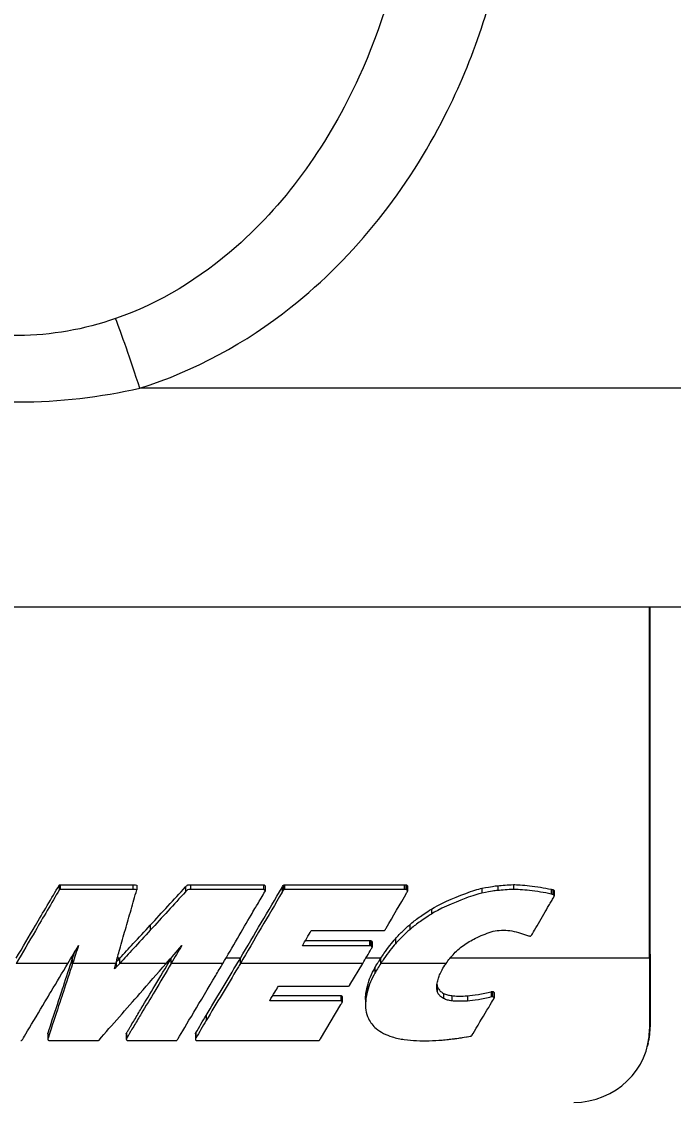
# Model space of a CAD drawing. Extents: x 0 to 216, y -4 to 280.
# Drawn here: x 67.487 to 69.636, y 140.784 to 144.346 of the extents above; entities that cross this region are included whole.
import ezdxf
from ezdxf import colors
from ezdxf.entities.mleader import LeaderData, LeaderLine
from ezdxf.math import Vec2, Vec3

# ---------------------------------------------------------------- set-up
doc = ezdxf.new("R2010")
doc.units = 0
doc.header["$LTSCALE"] = 10
doc.header["$MEASUREMENT"] = 0
doc.layers.add('CADdetails-1-ANNO', color=41, linetype='CONTINUOUS', lineweight=5)
doc.layers.add('CADdetails-3-FINE', color=11, linetype='CONTINUOUS', lineweight=5)
doc.styles.add('CADdetails-DIMENSIONS', font='ARIALN.TTF', dxfattribs={"height": 2.38})

msp = doc.modelspace()

# ---------------------------------------------------------------- linework, layer by layer
at = {"layer": 'CADdetails-3-FINE'}
for p, q in [((72.8928, 143.1379), (67.8767, 143.1379)), ((62.0595, 142.4175), (72.8928, 142.4175)), ((69.5569, 141.2589), (69.5569, 142.4175)), ((69.5595, 141.2718), (69.5595, 142.4175)), ((67.6105, 141.499), (67.6105, 141.4832)), ((67.6146, 141.5012), (67.6146, 141.4854)), ((67.8541, 141.5011), (67.8541, 141.4853)), ((67.8665, 141.4999), (67.8665, 141.4841)), ((68.0277, 141.494), (68.0277, 141.4781)), ((68.0438, 141.501), (68.0438, 141.4852)), ((68.2844, 141.5009), (68.2844, 141.4851)), ((68.2897, 141.496), (68.2897, 141.4802)), ((68.3455, 141.492), (68.3455, 141.4762)), ((68.3493, 141.4986), (68.3493, 141.4828)), ((68.3539, 141.5009), (68.7478, 141.5007)), ((68.3539, 141.5009), (68.3539, 141.4851)), ((68.7478, 141.5007), (68.7478, 141.4849)), ((68.7539, 141.5007), (68.7539, 141.4849)), ((68.7583, 141.4987), (68.7583, 141.4828)), ((68.7592, 141.4958), (68.7592, 141.48)), ((69.057, 141.498), (69.057, 141.4821)), ((69.1081, 141.5013), (69.1081, 141.4855)), ((68.7478, 141.4849), (68.3539, 141.4851)), ((69.0047, 141.4893), (69.0047, 141.4734)), ((69.2328, 141.4862), (69.2328, 141.4703)), ((69.2381, 141.4849), (69.2381, 141.469)), ((69.2425, 141.4816), (69.2425, 141.4657)), ((69.2428, 141.48), (69.2428, 141.464)), ((68.8379, 141.4206), (68.8379, 141.4043)), ((67.9113, 141.3676), (67.9113, 141.351)), ((68.4421, 141.3503), (68.6814, 141.3502)), ((68.7664, 141.3693), (68.7664, 141.3527)), ((68.4226, 141.3168), (68.6341, 141.3168)), ((68.6341, 141.3168), (68.6341, 141.2999)), ((68.6373, 141.3168), (68.6373, 141.2999)), ((68.6414, 141.3146), (68.6414, 141.2977)), ((68.7191, 141.3228), (68.7191, 141.306)), ((68.6341, 141.2999), (68.4127, 141.2999)), ((68.6423, 141.312), (68.6423, 141.295)), ((67.6553, 141.2589), (67.6498, 141.2589)), ((67.6553, 141.2416), (67.6553, 141.2589)), ((67.7992, 141.2462), (67.7992, 141.2293)), ((67.8108, 141.2589), (67.8025, 141.2589)), ((67.8108, 141.2416), (67.8108, 141.2589)), ((67.9805, 141.2589), (67.9791, 141.2589)), ((67.9805, 141.2416), (67.9805, 141.2589)), ((68.2083, 141.2589), (68.1607, 141.2589)), ((68.2083, 141.2416), (68.2083, 141.2589)), ((68.6713, 141.2589), (68.6218, 141.2589)), ((68.6713, 141.2416), (68.6713, 141.2589)), ((69.5569, 141.2589), (68.8996, 141.2589)), ((69.5595, 141.2718), (69.5569, 141.2589)), ((69.5569, 141.2589), (69.5569, 141.0248)), ((69.5595, 141.2718), (69.5595, 141.0353)), ((67.6397, 141.2416), (67.4693, 141.2416)), ((67.798, 141.2416), (67.6553, 141.2416)), ((67.9641, 141.2416), (67.8108, 141.2416)), ((68.1506, 141.2416), (67.9805, 141.2416)), ((68.6117, 141.2416), (68.2083, 141.2416)), ((68.5696, 141.1713), (68.6117, 141.2416)), ((68.6516, 141.2272), (68.6516, 141.21)), ((68.8864, 141.2416), (68.6713, 141.2416)), ((68.3153, 141.136), (68.5389, 141.1359)), ((68.334, 141.1672), (68.5645, 141.1671)), ((68.5389, 141.1359), (68.5389, 141.1187)), ((68.6269, 141.1672), (68.6269, 141.15)), ((68.8573, 141.1672), (68.8573, 141.1499)), ((68.8782, 141.1431), (68.8782, 141.1258)), ((68.9049, 141.1356), (68.9049, 141.1183)), ((69.0349, 141.1485), (69.0349, 141.1312)), ((69.0389, 141.1495), (69.0389, 141.1323)), ((69.0445, 141.1448), (69.0445, 141.1275)), ((68.5389, 141.1187), (68.305, 141.1188)), ((68.472, 140.9929), (68.5396, 141.1059)), ((68.5429, 141.1337), (68.5429, 141.1164)), ((68.5436, 141.1312), (68.5436, 141.1139)), ((68.6207, 141.1226), (68.6207, 141.1053)), ((68.957, 141.1349), (68.957, 141.1176)), ((68.0956, 141.0705), (68.0956, 141.0533)), ((69.5595, 141.0353), (69.5569, 141.0248)), ((67.5734, 141.0094), (67.5734, 140.9922)), ((67.5736, 141.0109), (67.5736, 140.9936)), ((67.8321, 141.0096), (67.8321, 140.9924)), ((67.8326, 141.0114), (67.8326, 140.9942)), ((68.06, 141.0094), (68.06, 140.9922)), ((68.0605, 141.0117), (68.0605, 140.9945)), ((68.0612, 141.0128), (68.0612, 140.9955)), ((67.8368, 140.9874), (67.9959, 140.9873)), ((68.065, 140.9873), (68.4657, 140.9872)), ((69.5524, 140.9782), (69.5498, 140.9678))]:
    msp.add_line(p, q, dxfattribs=at)
for centre, major_axis, ratio, start_param, end_param in [((67.8767, 143.0928), (0.1012, -0.3176), 0.041454, 1.700219, 2.599668), ((69.3092, 141.0359), (0.2502, -0.0099), 0.965821, 6.082891, 6.321254), ((69.3065, 141.0255), (-0.2502, 0.0099), 0.965821, 1.611604, 3.179661), ((67.9896, 141.0003), (0.0097, -0.0119), 0.539404, 5.870499, 6.481106)]:
    msp.add_ellipse(centre, major_axis=major_axis, ratio=ratio, start_param=start_param, end_param=end_param, dxfattribs=at)
for points, knots in [([(68.7765, 145.0181), (68.7787, 144.9054), (68.7709, 144.7921), (68.7258, 144.5016), (68.6737, 144.3264), (68.5019, 143.9498), (68.366, 143.7553), (68.077, 143.5001), (67.942, 143.4171), (67.7968, 143.367)], [0, 0, 0, 0, 0.305335, 0.305335, 0.793871, 0.793871, 1.428968, 1.428968, 1.865442, 1.865442, 1.865442, 1.865442]), ([(67.8767, 143.1379), (68.0581, 143.1941), (68.227, 143.2872), (68.5892, 143.5745), (68.76, 143.7942), (68.9771, 144.2219), (69.0433, 144.4215), (69.1014, 144.7541), (69.1119, 144.884), (69.1097, 145.0137)], [-1.865442, -1.865442, -1.865442, -1.865442, -1.428968, -1.428968, -0.793871, -0.793871, -0.305335, -0.305335, 0, 0, 0, 0]), ([(67.7968, 143.367), (67.6933, 143.3314), (67.5849, 143.3114), (67.3674, 143.3114), (67.259, 143.3314), (67.1556, 143.367)], [0, 0, 0, 0, 0.3104132, 0.3104132, 0.6208263, 0.6208263, 0.6208263, 0.6208263]), ([(67.0757, 143.1379), (67.205, 143.1085), (67.3404, 143.0922), (67.612, 143.0922), (67.7474, 143.1085), (67.8767, 143.1379)], [-0.6208263, -0.6208263, -0.6208263, -0.6208263, -0.3104132, -0.3104132, 0, 0, 0, 0]), ([(67.4693, 141.2589), (67.4903, 141.2945), (67.5119, 141.3312), (67.5325, 141.3662), (67.5563, 141.4066), (67.587, 141.4589), (67.6105, 141.499)], [-0.4786955, -0.4786955, -0.4786955, -0.4786955, -0.2564992, -0.2564992, -0.2564992, 0, 0, 0, 0]), ([(67.6105, 141.499), (67.6108, 141.4994), (67.6114, 141.5), (67.612, 141.5004), (67.6128, 141.5008), (67.6137, 141.5012), (67.6146, 141.5012)], [-0.009002695, -0.009002695, -0.009002695, -0.009002695, -0.004994595, -0.004994595, -0.004994595, 0, 0, 0, 0]), ([(67.6146, 141.5012), (67.6541, 141.5012), (67.6948, 141.5012), (67.7344, 141.5011), (67.7976, 141.5011), (67.8414, 141.5011), (67.8541, 141.5011)], [-0.1127881, -0.1127881, -0.1127881, -0.1127881, -0.0693734, -0.0693734, -0.0693734, 0, 0, 0, 0]), ([(67.8541, 141.5011), (67.856, 141.5011), (67.8578, 141.5012), (67.8598, 141.5011), (67.8619, 141.501), (67.864, 141.5007), (67.8665, 141.4999)], [-0.02855462, -0.02855462, -0.02855462, -0.02855462, -0.01427915, -0.01427915, -0.01427915, 0, 0, 0, 0]), ([(67.9113, 141.3676), (67.9306, 141.3886), (67.9501, 141.4097), (67.9695, 141.4308), (67.9889, 141.4518), (68.0083, 141.4729), (68.0277, 141.494)], [-0.3154564, -0.3154564, -0.3154564, -0.3154564, -0.1577174, -0.1577174, -0.1577174, 0, 0, 0, 0]), ([(68.0277, 141.494), (68.03, 141.4965), (68.0314, 141.4981), (68.0325, 141.4991), (68.0332, 141.4997), (68.0338, 141.5001), (68.0344, 141.5004), (68.0362, 141.5011), (68.0386, 141.501), (68.0438, 141.501)], [-0.06063526, -0.06063526, -0.06063526, -0.06063526, -0.03958857, -0.03958857, -0.03958857, -0.02851799, -0.02851799, -0.02851799, 0, 0, 0, 0]), ([(68.0438, 141.501), (68.0862, 141.501), (68.185, 141.5009), (68.2248, 141.5009), (68.2503, 141.5009), (68.2706, 141.5009), (68.2795, 141.5009), (68.2827, 141.5009), (68.2841, 141.5009), (68.2844, 141.5009)], [-0.01199138, -0.01199138, -0.01199138, -0.01199138, -0.00558732, -0.00558732, -0.00558732, -0.00148097, -0.00148097, -0.00148097, 0, 0, 0, 0]), ([(68.2844, 141.5009), (68.2849, 141.5009), (68.2854, 141.5008), (68.286, 141.5007), (68.2865, 141.5006), (68.2869, 141.5003), (68.2874, 141.5001), (68.2879, 141.4997), (68.2884, 141.4993), (68.2888, 141.4987), (68.2892, 141.4982), (68.2894, 141.4977), (68.2896, 141.4971), (68.2897, 141.4968), (68.2897, 141.4964), (68.2897, 141.496)], [-0.01907927, -0.01907927, -0.01907927, -0.01907927, -0.01620561, -0.01620561, -0.01620561, -0.01332801, -0.01332801, -0.01332801, -0.00970198, -0.00970198, -0.00970198, -0.00640676, -0.00640676, -0.00640676, -0.00432159, -0.00432159, -0.00432159, -0.00432159]), ([(68.3493, 141.4986), (68.3496, 141.499), (68.3499, 141.4994), (68.3503, 141.4997), (68.3507, 141.5), (68.3512, 141.5003), (68.3517, 141.5005), (68.3524, 141.5007), (68.3531, 141.5009), (68.3539, 141.5009)], [0, 0, 0, 0, 0.002719583, 0.002719583, 0.002719583, 0.005548236, 0.005548236, 0.005548236, 0.009671553, 0.009671553, 0.009671553, 0.009671553]), ([(68.7478, 141.5007), (68.749, 141.5007), (68.7505, 141.5007), (68.7517, 141.5007), (68.7523, 141.5007), (68.7533, 141.5007), (68.7539, 141.5007)], [0, 0, 0, 0, 0.00699104, 0.00699104, 0.00699104, 0.01041108, 0.01041108, 0.01041108, 0.01041108]), ([(68.7539, 141.5007), (68.7545, 141.5007), (68.755, 141.5007), (68.7555, 141.5005), (68.7567, 141.5002), (68.7577, 141.4995), (68.7583, 141.4987)], [0, 0, 0, 0, 0.002646569, 0.002646569, 0.002646569, 0.008482575, 0.008482575, 0.008482575, 0.008482575]), ([(68.7583, 141.4987), (68.7587, 141.4982), (68.7589, 141.4977), (68.7591, 141.4972), (68.7592, 141.4968), (68.7592, 141.4963), (68.7592, 141.4958)], [0, 0, 0, 0, 0.003640637, 0.003640637, 0.003640637, 0.006398829, 0.006398829, 0.006398829, 0.006398829]), ([(69.0047, 141.4893), (69.0225, 141.4926), (69.0322, 141.4945), (69.0389, 141.4957), (69.0463, 141.4969), (69.05, 141.4974), (69.057, 141.498)], [-0.07323062, -0.07323062, -0.07323062, -0.07323062, -0.03813371, -0.03813371, -0.03813371, 0, 0, 0, 0]), ([(69.057, 141.498), (69.0637, 141.4985), (69.0718, 141.4993), (69.0812, 141.5), (69.0904, 141.5007), (69.099, 141.5011), (69.1081, 141.5013)], [-0.09958665, -0.09958665, -0.09958665, -0.09958665, -0.04947029, -0.04947029, -0.04947029, 0, 0, 0, 0]), ([(69.1081, 141.5013), (69.1191, 141.5016), (69.1393, 141.5002), (69.1619, 141.4977), (69.1844, 141.4952), (69.211, 141.4912), (69.2328, 141.4862)], [-0.2445429, -0.2445429, -0.2445429, -0.2445429, -0.1221751, -0.1221751, -0.1221751, 0, 0, 0, 0]), ([(67.6105, 141.4832), (67.587, 141.4428), (67.5563, 141.3903), (67.5325, 141.3496), (67.5119, 141.3143), (67.4903, 141.2775), (67.4693, 141.2416)], [0, 0, 0, 0, 0.2564992, 0.2564992, 0.2564992, 0.4786955, 0.4786955, 0.4786955, 0.4786955]), ([(67.6146, 141.4854), (67.6137, 141.4854), (67.6128, 141.485), (67.612, 141.4845), (67.6114, 141.4842), (67.6108, 141.4836), (67.6105, 141.4832)], [0, 0, 0, 0, 0.004994595, 0.004994595, 0.004994595, 0.009002695, 0.009002695, 0.009002695, 0.009002695]), ([(67.8541, 141.4853), (67.8414, 141.4853), (67.7976, 141.4853), (67.7344, 141.4853), (67.6948, 141.4853), (67.6541, 141.4854), (67.6146, 141.4854)], [0, 0, 0, 0, 0.0693734, 0.0693734, 0.0693734, 0.1127881, 0.1127881, 0.1127881, 0.1127881]), ([(67.8291, 141.3533), (67.8353, 141.375), (67.8416, 141.3967), (67.8479, 141.4186), (67.8542, 141.4405), (67.8604, 141.4621), (67.8665, 141.4841)], [0, 0, 0, 0, 0.1248825, 0.1248825, 0.1248825, 0.2501383, 0.2501383, 0.2501383, 0.2501383]), ([(67.8665, 141.4841), (67.864, 141.4849), (67.8619, 141.4852), (67.8598, 141.4853), (67.8578, 141.4854), (67.856, 141.4853), (67.8541, 141.4853)], [0, 0, 0, 0, 0.01427915, 0.01427915, 0.01427915, 0.02855462, 0.02855462, 0.02855462, 0.02855462]), ([(68.0277, 141.4781), (68.0083, 141.4569), (67.9889, 141.4357), (67.9695, 141.4145), (67.9501, 141.3933), (67.9306, 141.3721), (67.9113, 141.351)], [0, 0, 0, 0, 0.1577174, 0.1577174, 0.1577174, 0.3154564, 0.3154564, 0.3154564, 0.3154564]), ([(68.0438, 141.4852), (68.0386, 141.4852), (68.0362, 141.4853), (68.0344, 141.4845), (68.0338, 141.4843), (68.0332, 141.4839), (68.0325, 141.4833), (68.0314, 141.4823), (68.03, 141.4807), (68.0277, 141.4781)], [0, 0, 0, 0, 0.02851799, 0.02851799, 0.02851799, 0.03958857, 0.03958857, 0.03958857, 0.06063526, 0.06063526, 0.06063526, 0.06063526]), ([(68.2844, 141.4851), (68.2838, 141.4851), (68.2759, 141.4851), (68.2618, 141.4851), (68.2518, 141.4851), (68.2391, 141.4851), (68.2248, 141.4851), (68.185, 141.4851), (68.0862, 141.4852), (68.0438, 141.4852)], [0, 0, 0, 0, 0.00328002, 0.00328002, 0.00328002, 0.00558732, 0.00558732, 0.00558732, 0.01199138, 0.01199138, 0.01199138, 0.01199138]), ([(68.2439, 141.4013), (68.2506, 141.4128), (68.2632, 141.4339), (68.2645, 141.4362), (68.2728, 141.4501), (68.281, 141.464), (68.2891, 141.478)], [0, 0, 0, 0, 0.0731776, 0.0731776, 0.0731776, 0.5098448, 0.5098448, 0.5098448, 0.5098448]), ([(68.2891, 141.478), (68.2894, 141.4785), (68.2896, 141.479), (68.2897, 141.4796), (68.2898, 141.4802), (68.2897, 141.4807), (68.2896, 141.4813), (68.2894, 141.4819), (68.2892, 141.4824), (68.2888, 141.4829), (68.2884, 141.4834), (68.2879, 141.4839), (68.2874, 141.4842), (68.2869, 141.4845), (68.2865, 141.4847), (68.286, 141.4849), (68.2854, 141.485), (68.2849, 141.4851), (68.2844, 141.4851)], [0, 0, 0, 0, 0.00329178, 0.00329178, 0.00329178, 0.00640676, 0.00640676, 0.00640676, 0.00970198, 0.00970198, 0.00970198, 0.01332801, 0.01332801, 0.01332801, 0.01620561, 0.01620561, 0.01620561, 0.01907927, 0.01907927, 0.01907927, 0.01907927]), ([(68.3539, 141.4851), (68.3531, 141.4851), (68.3524, 141.4849), (68.3517, 141.4846), (68.3512, 141.4845), (68.3507, 141.4842), (68.3503, 141.4839), (68.3499, 141.4836), (68.3496, 141.4832), (68.3493, 141.4828)], [-0.009671553, -0.009671553, -0.009671553, -0.009671553, -0.005548236, -0.005548236, -0.005548236, -0.002719583, -0.002719583, -0.002719583, 0, 0, 0, 0]), ([(68.7539, 141.4849), (68.7533, 141.4849), (68.7523, 141.4849), (68.7517, 141.4849), (68.7505, 141.4849), (68.749, 141.4849), (68.7478, 141.4849)], [-0.01041108, -0.01041108, -0.01041108, -0.01041108, -0.00699104, -0.00699104, -0.00699104, 0, 0, 0, 0]), ([(68.7583, 141.4828), (68.7579, 141.4834), (68.7574, 141.4839), (68.7568, 141.4842), (68.7559, 141.4847), (68.7549, 141.4849), (68.7539, 141.4849)], [-0.008482575, -0.008482575, -0.008482575, -0.008482575, -0.004790241, -0.004790241, -0.004790241, 0, 0, 0, 0]), ([(68.7585, 141.4773), (68.7589, 141.478), (68.7591, 141.4787), (68.7592, 141.4794), (68.7593, 141.4801), (68.7592, 141.4808), (68.7591, 141.4813), (68.7589, 141.4819), (68.7587, 141.4824), (68.7583, 141.4828)], [-0.01161832, -0.01161832, -0.01161832, -0.01161832, -0.0074822, -0.0074822, -0.0074822, -0.00364064, -0.00364064, -0.00364064, 0, 0, 0, 0]), ([(68.8379, 141.4206), (68.8607, 141.4353), (68.9097, 141.4574), (68.9511, 141.4727), (68.9725, 141.4807), (68.992, 141.4869), (69.0047, 141.4893)], [-0.2068706, -0.2068706, -0.2068706, -0.2068706, -0.070626, -0.070626, -0.070626, 0, 0, 0, 0]), ([(69.0047, 141.4734), (68.992, 141.471), (68.9725, 141.4648), (68.9511, 141.4568), (68.9097, 141.4413), (68.8607, 141.4191), (68.8379, 141.4043)], [0, 0, 0, 0, 0.070626, 0.070626, 0.070626, 0.2068706, 0.2068706, 0.2068706, 0.2068706]), ([(69.057, 141.4821), (69.05, 141.4815), (69.0463, 141.4811), (69.0389, 141.4798), (69.0322, 141.4786), (69.0225, 141.4768), (69.0047, 141.4734)], [0, 0, 0, 0, 0.03813371, 0.03813371, 0.03813371, 0.07323062, 0.07323062, 0.07323062, 0.07323062]), ([(69.1081, 141.4855), (69.099, 141.4853), (69.0904, 141.4849), (69.0812, 141.4842), (69.0718, 141.4835), (69.0637, 141.4827), (69.057, 141.4821)], [0, 0, 0, 0, 0.04947029, 0.04947029, 0.04947029, 0.09958665, 0.09958665, 0.09958665, 0.09958665]), ([(69.2328, 141.4703), (69.211, 141.4753), (69.1844, 141.4793), (69.1619, 141.4819), (69.1393, 141.4844), (69.1191, 141.4858), (69.1081, 141.4855)], [0, 0, 0, 0, 0.1221751, 0.1221751, 0.1221751, 0.2445429, 0.2445429, 0.2445429, 0.2445429]), ([(69.1679, 141.3345), (69.1681, 141.3349), (69.1738, 141.3446), (69.1742, 141.3453), (69.1837, 141.3615), (69.1971, 141.3845), (69.2083, 141.4037), (69.2142, 141.4138), (69.22, 141.4237), (69.2253, 141.4327), (69.228, 141.4374), (69.231, 141.4425), (69.2336, 141.4469), (69.2349, 141.4491), (69.2364, 141.4518), (69.2377, 141.454), (69.239, 141.4562), (69.2401, 141.4581), (69.2402, 141.4583)], [0, 0, 0, 0, 0.0027711, 0.0027711, 0.0027711, 0.0650426, 0.0650426, 0.0650426, 0.0979623, 0.0979623, 0.0979623, 0.114875, 0.114875, 0.114875, 0.1230191, 0.1230191, 0.1230191, 0.131494, 0.131494, 0.131494, 0.131494]), ([(69.2328, 141.4862), (69.2337, 141.486), (69.2346, 141.4857), (69.2355, 141.4855), (69.2363, 141.4853), (69.2372, 141.4851), (69.2381, 141.4849)], [-0.009905839, -0.009905839, -0.009905839, -0.009905839, -0.004953777, -0.004953777, -0.004953777, 0, 0, 0, 0]), ([(69.2381, 141.469), (69.2372, 141.4692), (69.2363, 141.4694), (69.2355, 141.4696), (69.2346, 141.4698), (69.2337, 141.4701), (69.2328, 141.4703)], [0, 0, 0, 0, 0.004953777, 0.004953777, 0.004953777, 0.009905839, 0.009905839, 0.009905839, 0.009905839]), ([(69.2381, 141.4849), (69.2388, 141.4847), (69.2395, 141.4845), (69.2401, 141.4842), (69.2406, 141.4839), (69.2411, 141.4836), (69.2415, 141.4832), (69.242, 141.4827), (69.2423, 141.4822), (69.2425, 141.4816)], [-0.01055909, -0.01055909, -0.01055909, -0.01055909, -0.00675651, -0.00675651, -0.00675651, -0.00345834, -0.00345834, -0.00345834, 0, 0, 0, 0]), ([(69.2425, 141.4657), (69.2423, 141.4663), (69.242, 141.4668), (69.2415, 141.4673), (69.2411, 141.4677), (69.2406, 141.468), (69.2401, 141.4683), (69.2395, 141.4686), (69.2388, 141.4688), (69.2381, 141.469)], [0, 0, 0, 0, 0.00345834, 0.00345834, 0.00345834, 0.00675651, 0.00675651, 0.00675651, 0.01055909, 0.01055909, 0.01055909, 0.01055909]), ([(69.2402, 141.4583), (69.2405, 141.4588), (69.2409, 141.4595), (69.2413, 141.4601), (69.2417, 141.4607), (69.242, 141.4613), (69.2423, 141.4618)], [0, 0, 0, 0, 0.003504346, 0.003504346, 0.003504346, 0.007018314, 0.007018314, 0.007018314, 0.007018314]), ([(69.2423, 141.4618), (69.2425, 141.4623), (69.2427, 141.4628), (69.2428, 141.4634), (69.2429, 141.4642), (69.2428, 141.465), (69.2425, 141.4657)], [0, 0, 0, 0, 0.0028366, 0.0028366, 0.0028366, 0.006637653, 0.006637653, 0.006637653, 0.006637653]), ([(68.7664, 141.3693), (68.7767, 141.3781), (68.7861, 141.3856), (68.7975, 141.3938), (68.8086, 141.4016), (68.8217, 141.4102), (68.8379, 141.4206)], [-0.2146331, -0.2146331, -0.2146331, -0.2146331, -0.1056111, -0.1056111, -0.1056111, 0, 0, 0, 0]), ([(68.8379, 141.4043), (68.8217, 141.3938), (68.8086, 141.3852), (68.7975, 141.3773), (68.7861, 141.3691), (68.7767, 141.3616), (68.7664, 141.3527)], [0, 0, 0, 0, 0.1056111, 0.1056111, 0.1056111, 0.2146331, 0.2146331, 0.2146331, 0.2146331]), ([(67.798, 141.2416), (67.802, 141.2573), (67.8063, 141.2728), (67.8106, 141.2884), (67.8166, 141.3101), (67.8229, 141.3317), (67.8291, 141.3533)], [0.0347738, 0.0347738, 0.0347738, 0.0347738, 0.1241996, 0.1241996, 0.1241996, 0.2482639, 0.2482639, 0.2482639, 0.2482639]), ([(67.8108, 141.2589), (67.8256, 141.2749), (67.8404, 141.2909), (67.8552, 141.307), (67.8739, 141.3272), (67.8926, 141.3474), (67.9113, 141.3676)], [-0.2724238, -0.2724238, -0.2724238, -0.2724238, -0.1518409, -0.1518409, -0.1518409, 0, 0, 0, 0]), ([(67.9113, 141.351), (67.8926, 141.3307), (67.8739, 141.3103), (67.8552, 141.29), (67.8404, 141.2739), (67.8256, 141.2577), (67.8108, 141.2416)], [0, 0, 0, 0, 0.1518409, 0.1518409, 0.1518409, 0.2724238, 0.2724238, 0.2724238, 0.2724238]), ([(68.6814, 141.3502), (68.6821, 141.3502), (68.6827, 141.3503), (68.6834, 141.3506), (68.6838, 141.3508), (68.6843, 141.351), (68.6846, 141.3514), (68.6851, 141.3517), (68.6854, 141.3522), (68.6857, 141.3526)], [-0.009406335, -0.009406335, -0.009406335, -0.009406335, -0.005857621, -0.005857621, -0.005857621, -0.003087862, -0.003087862, -0.003087862, 0, 0, 0, 0]), ([(68.6857, 141.3526), (68.6861, 141.3533), (68.6866, 141.3542), (68.687, 141.3549), (68.6876, 141.356), (68.6883, 141.3572), (68.689, 141.3583)], [-0.01145622, -0.01145622, -0.01145622, -0.01145622, -0.00720275, -0.00720275, -0.00720275, 0, 0, 0, 0]), ([(68.7191, 141.3228), (68.7275, 141.3316), (68.7371, 141.3418), (68.7445, 141.3492), (68.752, 141.3566), (68.7586, 141.3626), (68.7664, 141.3693)], [-0.1123191, -0.1123191, -0.1123191, -0.1123191, -0.0561273, -0.0561273, -0.0561273, 0, 0, 0, 0]), ([(68.7664, 141.3527), (68.7586, 141.346), (68.752, 141.3399), (68.7445, 141.3325), (68.7371, 141.325), (68.7275, 141.3148), (68.7191, 141.306)], [0, 0, 0, 0, 0.0561273, 0.0561273, 0.0561273, 0.1123191, 0.1123191, 0.1123191, 0.1123191]), ([(69.042, 141.3476), (69.0495, 141.3496), (69.0592, 141.3508), (69.069, 141.3512), (69.0788, 141.3515), (69.0887, 141.3511), (69.0965, 141.35)], [0, 0, 0, 0, 0.04200259, 0.04200259, 0.04200259, 0.08398567, 0.08398567, 0.08398567, 0.08398567]), ([(69.0965, 141.35), (69.1056, 141.3486), (69.1157, 141.3463), (69.1247, 141.3438), (69.1338, 141.3413), (69.1432, 141.3382), (69.152, 141.3349)], [0, 0, 0, 0, 0.0500935, 0.0500935, 0.0500935, 0.1002284, 0.1002284, 0.1002284, 0.1002284]), ([(68.6373, 141.3168), (68.6379, 141.3168), (68.6384, 141.3167), (68.6389, 141.3165), (68.6394, 141.3163), (68.6399, 141.3161), (68.6403, 141.3158), (68.6408, 141.3154), (68.6412, 141.315), (68.6414, 141.3146)], [0, 0, 0, 0, 0.002357204, 0.002357204, 0.002357204, 0.004515864, 0.004515864, 0.004515864, 0.007163957, 0.007163957, 0.007163957, 0.007163957]), ([(68.6414, 141.3146), (68.6418, 141.3141), (68.642, 141.3135), (68.6422, 141.3129), (68.6422, 141.3126), (68.6423, 141.3123), (68.6423, 141.312)], [0, 0, 0, 0, 0.0022045, 0.0022045, 0.0022045, 0.003404158, 0.003404158, 0.003404158, 0.003404158]), ([(68.6713, 141.2589), (68.6746, 141.2639), (68.6781, 141.2691), (68.6817, 141.2744), (68.6944, 141.2928), (68.7084, 141.3115), (68.7191, 141.3228)], [-0.1103401, -0.1103401, -0.1103401, -0.1103401, -0.0859955, -0.0859955, -0.0859955, 0, 0, 0, 0]), ([(68.9129, 141.2742), (68.923, 141.2854), (68.9357, 141.2956), (68.9482, 141.3042), (68.9609, 141.3129), (68.9747, 141.3207), (68.9885, 141.3274)], [0, 0, 0, 0, 0.0829572, 0.0829572, 0.0829572, 0.1665506, 0.1665506, 0.1665506, 0.1665506]), ([(68.9885, 141.3274), (68.9969, 141.3315), (69.006, 141.3353), (69.0147, 141.3386), (69.0234, 141.3419), (69.0333, 141.3453), (69.042, 141.3476)], [0, 0, 0, 0, 0.0507523, 0.0507523, 0.0507523, 0.1015564, 0.1015564, 0.1015564, 0.1015564]), ([(69.152, 141.3349), (69.1538, 141.3342), (69.156, 141.3335), (69.1579, 141.333), (69.1598, 141.3325), (69.1616, 141.3321), (69.1626, 141.3319)], [0, 0, 0, 0, 0.01051698, 0.01051698, 0.01051698, 0.02104974, 0.02104974, 0.02104974, 0.02104974]), ([(69.1626, 141.3319), (69.1633, 141.3318), (69.1639, 141.3318), (69.1645, 141.332), (69.1651, 141.3321), (69.1656, 141.3323), (69.1661, 141.3327), (69.1668, 141.3331), (69.1675, 141.3338), (69.1679, 141.3345)], [0, 0, 0, 0, 0.00345473, 0.00345473, 0.00345473, 0.00673993, 0.00673993, 0.00673993, 0.01144954, 0.01144954, 0.01144954, 0.01144954]), ([(68.6414, 141.2977), (68.6412, 141.2981), (68.6408, 141.2985), (68.6403, 141.2989), (68.6399, 141.2992), (68.6394, 141.2994), (68.6389, 141.2996), (68.6384, 141.2998), (68.6379, 141.2999), (68.6373, 141.2999)], [-0.007163957, -0.007163957, -0.007163957, -0.007163957, -0.004515864, -0.004515864, -0.004515864, -0.002357204, -0.002357204, -0.002357204, 0, 0, 0, 0]), ([(68.6398, 141.2896), (68.6401, 141.2901), (68.6405, 141.2907), (68.6408, 141.2912), (68.641, 141.2916), (68.6413, 141.292), (68.6415, 141.2924)], [-0.005677487, -0.005677487, -0.005677487, -0.005677487, -0.002219205, -0.002219205, -0.002219205, 0, 0, 0, 0]), ([(68.6415, 141.2924), (68.6418, 141.2929), (68.6421, 141.2937), (68.6422, 141.2946), (68.6423, 141.295), (68.6423, 141.2955), (68.6422, 141.296), (68.642, 141.2966), (68.6418, 141.2971), (68.6414, 141.2977)], [-0.007328321, -0.007328321, -0.007328321, -0.007328321, -0.004011238, -0.004011238, -0.004011238, -0.0022045, -0.0022045, -0.0022045, 0, 0, 0, 0]), ([(68.7191, 141.306), (68.7084, 141.2946), (68.6944, 141.2758), (68.6817, 141.2572), (68.6781, 141.2519), (68.6746, 141.2467), (68.6713, 141.2416)], [0, 0, 0, 0, 0.0859955, 0.0859955, 0.0859955, 0.1103401, 0.1103401, 0.1103401, 0.1103401]), ([(67.5736, 141.0109), (67.5816, 141.0348), (67.6214, 141.1558), (67.6346, 141.1959), (67.645, 141.2276), (67.6553, 141.2589)], [-0.3478607, -0.3478607, -0.3478607, -0.3478607, -0.2867143, -0.2867143, -0.1107239, -0.1107239, -0.1107239, -0.1107239]), ([(67.8326, 141.0114), (67.8326, 141.0115), (67.833, 141.0122), (67.8334, 141.0128), (67.8338, 141.0136), (67.835, 141.0156), (67.8361, 141.0174), (67.8375, 141.0197), (67.8381, 141.0207), (67.8391, 141.0224), (67.8396, 141.0231), (67.8409, 141.0254), (67.8418, 141.0269), (67.8445, 141.0314), (67.8464, 141.0346), (67.8518, 141.0437), (67.8557, 141.0501), (67.8665, 141.0682), (67.8744, 141.0813), (67.8959, 141.1174), (67.9117, 141.1438), (67.9435, 141.197), (67.9622, 141.2282), (67.9805, 141.2589)], [-0.6375503, -0.6375503, -0.6375503, -0.6375503, -0.6372096, -0.6372096, -0.6336873, -0.6336873, -0.6244566, -0.6244566, -0.6184803, -0.6184803, -0.6136726, -0.6136726, -0.6039431, -0.6039431, -0.5844635, -0.5844635, -0.5454437, -0.5454437, -0.4675142, -0.4675142, -0.3117633, -0.3117633, -0.1215982, -0.1215982, -0.1215982, -0.1215982]), ([(68.0956, 141.0705), (68.1287, 141.1257), (68.1669, 141.1897), (68.2026, 141.2493), (68.2054, 141.2541), (68.2083, 141.2589)], [0, 0, 0, 0, 0.3572201, 0.3572201, 0.3880931, 0.3880931, 0.3880931, 0.3880931]), ([(67.4893, 140.99), (67.4894, 140.9902), (67.4917, 140.9941), (67.5085, 141.0222), (67.5785, 141.1392), (67.6029, 141.1801), (67.6214, 141.2109), (67.6397, 141.2416)], [0, 0, 0, 0, 0.00119358, 0.00119358, 0.01625924, 0.01625924, 0.06147081, 0.06147081, 0.06147081, 0.06147081]), ([(67.6553, 141.2416), (67.645, 141.2104), (67.6346, 141.1787), (67.6214, 141.1385), (67.5816, 141.0175), (67.5736, 140.9936)], [0.1107239, 0.1107239, 0.1107239, 0.1107239, 0.2867143, 0.2867143, 0.3478607, 0.3478607, 0.3478607, 0.3478607]), ([(67.7422, 140.9893), (67.7841, 141.0371), (67.8349, 141.0949), (67.9052, 141.1747), (67.9348, 141.2083), (67.9641, 141.2416)], [0, 0, 0, 0, 0.35388, 0.35388, 0.5971374, 0.5971374, 0.5971374, 0.5971374]), ([(67.7992, 141.2293), (67.7983, 141.2283), (67.7973, 141.2274), (67.7954, 141.2255), (67.7944, 141.2246), (67.7934, 141.2237)], [0, 0, 0, 0, 0.0074378, 0.0074378, 0.01488501, 0.01488501, 0.01488501, 0.01488501]), ([(67.9805, 141.2416), (67.9622, 141.2109), (67.9435, 141.1798), (67.9117, 141.1265), (67.8959, 141.1001), (67.8744, 141.0641), (67.8665, 141.051), (67.8557, 141.0329), (67.8518, 141.0264), (67.8464, 141.0173), (67.8445, 141.0142), (67.8418, 141.0097), (67.8409, 141.0081), (67.8396, 141.0059), (67.8391, 141.0051), (67.8381, 141.0034), (67.8375, 141.0025), (67.8361, 141.0001), (67.835, 140.9983), (67.8338, 140.9963), (67.8334, 140.9955), (67.833, 140.9949), (67.8326, 140.9942), (67.8326, 140.9942)], [0.1215982, 0.1215982, 0.1215982, 0.1215982, 0.3117633, 0.3117633, 0.4675142, 0.4675142, 0.5454437, 0.5454437, 0.5844635, 0.5844635, 0.6039431, 0.6039431, 0.6136726, 0.6136726, 0.6184803, 0.6184803, 0.6244566, 0.6244566, 0.6336873, 0.6336873, 0.6372096, 0.6372096, 0.6375503, 0.6375503, 0.6375503, 0.6375503]), ([(68.0003, 140.9897), (68.0004, 140.9899), (68.0028, 140.9938), (68.0252, 141.0314), (68.0773, 141.1188), (68.1343, 141.2143), (68.1422, 141.2277), (68.1506, 141.2416)], [0, 0, 0, 0, 0.0011915, 0.0011915, 0.1526543, 0.1526543, 0.1748913, 0.1748913, 0.1748913, 0.1748913]), ([(68.2083, 141.2416), (68.2054, 141.2368), (68.2026, 141.2321), (68.1669, 141.1725), (68.1287, 141.1085), (68.0956, 141.0533)], [-0.3880931, -0.3880931, -0.3880931, -0.3880931, -0.3572201, -0.3572201, 0, 0, 0, 0]), ([(68.6269, 141.1672), (68.6296, 141.1776), (68.6333, 141.188), (68.6416, 141.2079), (68.6464, 141.2177), (68.6516, 141.2272)], [-0.1214678, -0.1214678, -0.1214678, -0.1214678, -0.0607305, -0.0607305, 0, 0, 0, 0]), ([(68.6516, 141.21), (68.6464, 141.2005), (68.6416, 141.1906), (68.6333, 141.1707), (68.6296, 141.1604), (68.6269, 141.15)], [0, 0, 0, 0, 0.0607305, 0.0607305, 0.1214678, 0.1214678, 0.1214678, 0.1214678]), ([(68.8638, 141.1999), (68.8671, 141.2102), (68.873, 141.2221), (68.8835, 141.2375), (68.8849, 141.2396), (68.8864, 141.2416)], [0, 0, 0, 0, 0.06061124, 0.06061124, 0.07004705, 0.07004705, 0.07004705, 0.07004705]), ([(68.5684, 141.1692), (68.5686, 141.1695), (68.5688, 141.1698), (68.5692, 141.1705), (68.5694, 141.1709), (68.5696, 141.1713)], [-0.004397728, -0.004397728, -0.004397728, -0.004397728, -0.002472945, -0.002472945, 0, 0, 0, 0]), ([(68.8573, 141.1499), (68.8562, 141.1544), (68.8557, 141.1581), (68.8553, 141.1656), (68.8556, 141.1689), (68.8559, 141.1722)], [0, 0, 0, 0, 0.02582906, 0.02582906, 0.05500401, 0.05500401, 0.05500401, 0.05500401]), ([(68.8559, 141.1722), (68.8562, 141.1754), (68.8567, 141.1775), (68.8589, 141.1851), (68.8607, 141.1904), (68.8638, 141.1999)], [0, 0, 0, 0, 0.017892, 0.017892, 0.03582569, 0.03582569, 0.03582569, 0.03582569]), ([(68.305, 141.1188), (68.3105, 141.1279), (68.3164, 141.1379), (68.3257, 141.1534), (68.3302, 141.1608), (68.334, 141.1672)], [-0.1012481, -0.1012481, -0.1012481, -0.1012481, -0.0413959, -0.0413959, 0, 0, 0, 0]), ([(68.5389, 141.1359), (68.5394, 141.1359), (68.5399, 141.1358), (68.5409, 141.1355), (68.5413, 141.1353), (68.5422, 141.1346), (68.5426, 141.1342), (68.5429, 141.1337)], [0, 0, 0, 0, 0.002744418, 0.002744418, 0.005354224, 0.005354224, 0.008771281, 0.008771281, 0.008771281, 0.008771281]), ([(68.5645, 141.1671), (68.5649, 141.1671), (68.5653, 141.1672), (68.5664, 141.1676), (68.567, 141.1679), (68.5672, 141.168)], [-0.006255627, -0.006255627, -0.006255627, -0.006255627, -0.003851572, -0.003851572, 0, 0, 0, 0]), ([(68.5672, 141.168), (68.5674, 141.1681), (68.5676, 141.1683), (68.5679, 141.1687), (68.5682, 141.169), (68.5684, 141.1692)], [-0.003856586, -0.003856586, -0.003856586, -0.003856586, -0.0028097, -0.0028097, 0, 0, 0, 0]), ([(68.6269, 141.15), (68.6243, 141.1398), (68.6223, 141.1294), (68.6204, 141.1085), (68.6205, 141.0979), (68.6219, 141.0876)], [0, 0, 0, 0, 0.0589977, 0.0589977, 0.1179935, 0.1179935, 0.1179935, 0.1179935]), ([(68.6207, 141.1226), (68.6207, 141.1271), (68.621, 141.1317), (68.6223, 141.1466), (68.6243, 141.1571), (68.6269, 141.1672)], [-0.08464311, -0.08464311, -0.08464311, -0.08464311, -0.05899772, -0.05899772, 0, 0, 0, 0]), ([(68.8573, 141.1672), (68.8582, 141.1636), (68.8601, 141.1599), (68.8648, 141.1532), (68.8676, 141.1501), (68.873, 141.1458), (68.8755, 141.1442), (68.8782, 141.1431)], [-0.06132331, -0.06132331, -0.06132331, -0.06132331, -0.03796551, -0.03796551, -0.01596688, -0.01596688, 0, 0, 0, 0]), ([(68.8782, 141.1258), (68.8755, 141.1269), (68.873, 141.1286), (68.8676, 141.1329), (68.8648, 141.1359), (68.8601, 141.1426), (68.8582, 141.1464), (68.8573, 141.1499)], [0, 0, 0, 0, 0.01596688, 0.01596688, 0.03796551, 0.03796551, 0.06132331, 0.06132331, 0.06132331, 0.06132331]), ([(68.8782, 141.1431), (68.8825, 141.1413), (68.8869, 141.1397), (68.896, 141.1371), (68.9003, 141.1362), (68.9049, 141.1356)], [-0.0509617, -0.0509617, -0.0509617, -0.0509617, -0.02528822, -0.02528822, 0, 0, 0, 0]), ([(68.9049, 141.1356), (68.9101, 141.1349), (68.9184, 141.1343), (68.9372, 141.134), (68.9476, 141.1341), (68.957, 141.1349)], [-0.1022661, -0.1022661, -0.1022661, -0.1022661, -0.0510877, -0.0510877, 0, 0, 0, 0]), ([(68.957, 141.1349), (68.9663, 141.1356), (68.979, 141.1371), (69.0065, 141.1417), (69.0215, 141.1448), (69.0349, 141.1485)], [-0.1519616, -0.1519616, -0.1519616, -0.1519616, -0.0758611, -0.0758611, 0, 0, 0, 0]), ([(69.0349, 141.1485), (69.0357, 141.1487), (69.0363, 141.1489), (69.0376, 141.1492), (69.0382, 141.1494), (69.0389, 141.1495)], [-0.007380558, -0.007380558, -0.007380558, -0.007380558, -0.003833588, -0.003833588, 0, 0, 0, 0]), ([(69.0389, 141.1495), (69.0392, 141.1496), (69.0394, 141.1496), (69.04, 141.1496), (69.0403, 141.1495), (69.0411, 141.1493), (69.0416, 141.1491), (69.0427, 141.1485), (69.0432, 141.148), (69.044, 141.147), (69.0442, 141.1465), (69.0445, 141.1455), (69.0445, 141.1452), (69.0445, 141.1448)], [-0.02018248, -0.02018248, -0.02018248, -0.02018248, -0.01862631, -0.01862631, -0.01706999, -0.01706999, -0.01395441, -0.01395441, -0.01018683, -0.01018683, -0.00690218, -0.00690218, -0.00477079, -0.00477079, -0.00477079, -0.00477079]), ([(68.5429, 141.1164), (68.5426, 141.1169), (68.5422, 141.1174), (68.5413, 141.118), (68.5409, 141.1183), (68.5399, 141.1186), (68.5394, 141.1187), (68.5389, 141.1187)], [-0.008771281, -0.008771281, -0.008771281, -0.008771281, -0.005354224, -0.005354224, -0.002744418, -0.002744418, 0, 0, 0, 0]), ([(68.5396, 141.1059), (68.5403, 141.107), (68.541, 141.1082), (68.542, 141.11), (68.5426, 141.1109), (68.543, 141.1115)], [-0.01139036, -0.01139036, -0.01139036, -0.01139036, -0.00425096, -0.00425096, 0, 0, 0, 0]), ([(68.5429, 141.1337), (68.5432, 141.1332), (68.5434, 141.1327), (68.5436, 141.1318), (68.5436, 141.1315), (68.5436, 141.1312)], [0, 0, 0, 0, 0.003038821, 0.003038821, 0.004956654, 0.004956654, 0.004956654, 0.004956654]), ([(68.543, 141.1115), (68.5433, 141.1121), (68.5435, 141.1127), (68.5437, 141.1139), (68.5436, 141.1144), (68.5434, 141.1154), (68.5432, 141.1159), (68.5429, 141.1164)], [-0.009674105, -0.009674105, -0.009674105, -0.009674105, -0.005998217, -0.005998217, -0.003038821, -0.003038821, 0, 0, 0, 0]), ([(68.9049, 141.1183), (68.9003, 141.1189), (68.896, 141.1198), (68.8869, 141.1224), (68.8825, 141.1241), (68.8782, 141.1258)], [0, 0, 0, 0, 0.02528822, 0.02528822, 0.0509617, 0.0509617, 0.0509617, 0.0509617]), ([(68.957, 141.1176), (68.9476, 141.1169), (68.9372, 141.1167), (68.9184, 141.1171), (68.9101, 141.1176), (68.9049, 141.1183)], [0, 0, 0, 0, 0.0510877, 0.0510877, 0.1022661, 0.1022661, 0.1022661, 0.1022661]), ([(69.0349, 141.1312), (69.0215, 141.1275), (69.0065, 141.1245), (68.979, 141.1199), (68.9663, 141.1183), (68.957, 141.1176)], [0, 0, 0, 0, 0.0758611, 0.0758611, 0.1519616, 0.1519616, 0.1519616, 0.1519616]), ([(68.9719, 141.0048), (68.9719, 141.0049), (68.9726, 141.006), (68.9779, 141.0149), (69.007, 141.0635), (69.0252, 141.0939), (69.0421, 141.1222), (69.0438, 141.1251)], [0, 0, 0, 0, 0.0005625, 0.0005625, 0.055049, 0.055049, 0.4048472, 0.4048472, 0.4048472, 0.4048472]), ([(69.0389, 141.1323), (69.0382, 141.1321), (69.0376, 141.132), (69.0363, 141.1316), (69.0357, 141.1314), (69.0349, 141.1312)], [0, 0, 0, 0, 0.003833588, 0.003833588, 0.007380558, 0.007380558, 0.007380558, 0.007380558]), ([(69.0438, 141.1251), (69.0442, 141.1257), (69.0444, 141.1263), (69.0446, 141.1275), (69.0445, 141.1281), (69.0442, 141.1292), (69.044, 141.1297), (69.0432, 141.1307), (69.0427, 141.1312), (69.0416, 141.1319), (69.0411, 141.1321), (69.0403, 141.1323), (69.04, 141.1323), (69.0394, 141.1323), (69.0392, 141.1323), (69.0389, 141.1323)], [0, 0, 0, 0, 0.00364639, 0.00364639, 0.00690218, 0.00690218, 0.01018683, 0.01018683, 0.01395441, 0.01395441, 0.01706999, 0.01706999, 0.01862631, 0.01862631, 0.02018248, 0.02018248, 0.02018248, 0.02018248]), ([(68.0612, 141.0128), (68.0669, 141.0223), (68.0727, 141.0321), (68.0841, 141.0513), (68.0898, 141.0608), (68.0956, 141.0705)], [0, 0, 0, 0, 0.0629443, 0.0629443, 0.1261887, 0.1261887, 0.1261887, 0.1261887]), ([(68.6219, 141.0876), (68.6232, 141.0787), (68.6264, 141.069), (68.6338, 141.0537), (68.6374, 141.0476), (68.6458, 141.0362), (68.6506, 141.0309), (68.6555, 141.027)], [0, 0, 0, 0, 0.0505246, 0.0505246, 0.0838689, 0.0838689, 0.1202466, 0.1202466, 0.1202466, 0.1202466]), ([(68.0956, 141.0533), (68.0898, 141.0436), (68.0841, 141.034), (68.0727, 141.0148), (68.0669, 141.0051), (68.0612, 140.9955)], [-0.1261887, -0.1261887, -0.1261887, -0.1261887, -0.0629443, -0.0629443, 0, 0, 0, 0]), ([(67.5736, 140.9936), (67.5735, 140.9931), (67.5734, 140.9925), (67.5735, 140.9913), (67.5736, 140.9908), (67.5741, 140.9897), (67.5745, 140.9893), (67.5754, 140.9884), (67.5759, 140.9881), (67.5767, 140.9878), (67.577, 140.9877), (67.5776, 140.9875), (67.5779, 140.9875), (67.5782, 140.9875)], [0, 0, 0, 0, 0.00341748, 0.00341748, 0.00656836, 0.00656836, 0.00995421, 0.00995421, 0.01325033, 0.01325033, 0.0149007, 0.0149007, 0.01655027, 0.01655027, 0.01655027, 0.01655027]), ([(67.8321, 141.0096), (67.8321, 141.0098), (67.8321, 141.0101), (67.8322, 141.0107), (67.8324, 141.0111), (67.8326, 141.0114)], [-0.003544831, -0.003544831, -0.003544831, -0.003544831, -0.002258831, -0.002258831, 0, 0, 0, 0]), ([(67.8326, 140.9942), (67.8324, 140.9938), (67.8322, 140.9934), (67.8321, 140.9925), (67.8321, 140.992), (67.8323, 140.9909), (67.8325, 140.9903), (67.8332, 140.9891), (67.8337, 140.9886), (67.8346, 140.988), (67.835, 140.9878), (67.8359, 140.9875), (67.8363, 140.9874), (67.8368, 140.9874)], [0, 0, 0, 0, 0.00225883, 0.00225883, 0.00507031, 0.00507031, 0.00874529, 0.00874529, 0.01246738, 0.01246738, 0.01495381, 0.01495381, 0.01743295, 0.01743295, 0.01743295, 0.01743295]), ([(68.0605, 140.9945), (68.0603, 140.994), (68.0601, 140.9935), (68.0599, 140.9923), (68.0599, 140.9917), (68.0601, 140.9908), (68.0602, 140.9905), (68.0605, 140.9899), (68.0606, 140.9896), (68.0608, 140.9894)], [-0.009979724, -0.009979724, -0.009979724, -0.009979724, -0.006978211, -0.006978211, -0.003399637, -0.003399637, -0.001589383, -0.001589383, 0, 0, 0, 0]), ([(68.06, 141.0094), (68.06, 141.0097), (68.06, 141.01), (68.0601, 141.0108), (68.0603, 141.0113), (68.0605, 141.0117)], [0.005461591, 0.005461591, 0.005461591, 0.005461591, 0.006978211, 0.006978211, 0.009979724, 0.009979724, 0.009979724, 0.009979724]), ([(68.0605, 141.0117), (68.0606, 141.0119), (68.0608, 141.0121), (68.061, 141.0124), (68.0611, 141.0126), (68.0612, 141.0128)], [0, 0, 0, 0, 0.001103175, 0.001103175, 0.002247368, 0.002247368, 0.002247368, 0.002247368]), ([(68.0612, 140.9955), (68.0611, 140.9953), (68.061, 140.9952), (68.0608, 140.9948), (68.0606, 140.9946), (68.0605, 140.9945)], [-0.002247368, -0.002247368, -0.002247368, -0.002247368, -0.001103175, -0.001103175, 0, 0, 0, 0]), ([(68.47, 140.9897), (68.4701, 140.9899), (68.4705, 140.9904), (68.4711, 140.9914), (68.4716, 140.9922), (68.472, 140.9929)], [-0.004682025, -0.004682025, -0.004682025, -0.004682025, -0.00322825, -0.00322825, 0, 0, 0, 0]), ([(68.6555, 141.027), (68.6634, 141.0209), (68.6716, 141.0156), (68.6896, 141.0065), (68.6989, 141.0029), (68.7085, 140.9997)], [0, 0, 0, 0, 0.0554336, 0.0554336, 0.1107913, 0.1107913, 0.1107913, 0.1107913]), ([(68.7085, 140.9997), (68.7211, 140.9956), (68.7355, 140.9928), (68.762, 140.9891), (68.7758, 140.988), (68.7892, 140.9874)], [0, 0, 0, 0, 0.0723251, 0.0723251, 0.1448856, 0.1448856, 0.1448856, 0.1448856]), ([(68.8943, 140.9912), (68.8976, 140.9916), (68.9062, 140.9927), (68.9146, 140.9938), (68.9184, 140.9943), (68.9288, 140.9956), (68.9298, 140.9958), (68.9321, 140.9961)], [0, 0, 0, 0, 0.01816331, 0.01816331, 0.03144008, 0.03144008, 0.05746789, 0.05746789, 0.05746789, 0.05746789]), ([(68.9321, 140.9961), (68.9393, 140.9971), (68.9416, 140.9975), (68.9542, 140.9997), (68.9579, 141.0004), (68.9656, 141.0017), (68.9674, 141.002), (68.9684, 141.0022)], [0, 0, 0, 0, 0.03963399, 0.03963399, 0.04328175, 0.04328175, 0.04845081, 0.04845081, 0.04845081, 0.04845081]), ([(68.9684, 141.0022), (68.9691, 141.0024), (68.9697, 141.0026), (68.9706, 141.0033), (68.971, 141.0036), (68.9715, 141.0042), (68.9717, 141.0045), (68.9719, 141.0048)], [0, 0, 0, 0, 0.00371359, 0.00371359, 0.006184428, 0.006184428, 0.008221344, 0.008221344, 0.008221344, 0.008221344]), ([(67.4849, 140.9875), (67.4856, 140.9875), (67.4862, 140.9877), (67.4874, 140.9881), (67.4878, 140.9884), (67.4886, 140.9891), (67.489, 140.9895), (67.4893, 140.99)], [0, 0, 0, 0, 0.003716093, 0.003716093, 0.006727355, 0.006727355, 0.00973531, 0.00973531, 0.00973531, 0.00973531]), ([(67.5782, 140.9875), (67.5788, 140.9875), (67.5844, 140.9875), (67.6196, 140.9875), (67.6448, 140.9875), (67.6791, 140.9874), (67.6918, 140.9874), (67.7088, 140.9874), (67.715, 140.9874), (67.7232, 140.9874), (67.7261, 140.9874), (67.7301, 140.9874), (67.7316, 140.9874), (67.7341, 140.9874), (67.7355, 140.9874), (67.7378, 140.9874), (67.7385, 140.9874), (67.7386, 140.9874)], [0, 0, 0, 0, 0.00333643, 0.00333643, 0.00971633, 0.00971633, 0.01287931, 0.01287931, 0.01443401, 0.01443401, 0.01516247, 0.01516247, 0.01554872, 0.01554872, 0.01584643, 0.01584643, 0.01616677, 0.01616677, 0.01616677, 0.01616677]), ([(67.7386, 140.9874), (67.7389, 140.9874), (67.7393, 140.9875), (67.7402, 140.9878), (67.7407, 140.988), (67.7415, 140.9886), (67.7419, 140.9889), (67.7422, 140.9893)], [0, 0, 0, 0, 0.001847552, 0.001847552, 0.00389939, 0.00389939, 0.005948948, 0.005948948, 0.005948948, 0.005948948]), ([(68.0608, 140.9894), (68.0611, 140.9889), (68.0616, 140.9884), (68.0626, 140.9878), (68.063, 140.9876), (68.0639, 140.9874), (68.0645, 140.9873), (68.065, 140.9873)], [-0.007763187, -0.007763187, -0.007763187, -0.007763187, -0.004365869, -0.004365869, -0.002385548, -0.002385548, 0, 0, 0, 0]), ([(68.4657, 140.9872), (68.4663, 140.9872), (68.467, 140.9873), (68.4681, 140.9877), (68.4685, 140.988), (68.4694, 140.9887), (68.4697, 140.9892), (68.47, 140.9897)], [-0.009741771, -0.009741771, -0.009741771, -0.009741771, -0.006153317, -0.006153317, -0.003257029, -0.003257029, 0, 0, 0, 0]), ([(68.7892, 140.9874), (68.8033, 140.9868), (68.8169, 140.9867), (68.8452, 140.9874), (68.8589, 140.9882), (68.873, 140.9892)], [0, 0, 0, 0, 0.0767689, 0.0767689, 0.1534821, 0.1534821, 0.1534821, 0.1534821]), ([(68.873, 140.9892), (68.8765, 140.9895), (68.8803, 140.9898), (68.8872, 140.9905), (68.8911, 140.9909), (68.8943, 140.9912)], [0, 0, 0, 0, 0.01899981, 0.01899981, 0.03797078, 0.03797078, 0.03797078, 0.03797078])]:
    msp.add_open_spline(points, degree=3, knots=knots, dxfattribs=at)
for points in [[(68.2083, 141.2589), (68.2532, 141.335), (68.3011, 141.4163), (68.3455, 141.492)], [(68.3455, 141.492), (68.3468, 141.4942), (68.3481, 141.4964), (68.3493, 141.4986)], [(68.3455, 141.4762), (68.3011, 141.4), (68.2532, 141.3182), (68.2083, 141.2416)], [(68.3493, 141.4828), (68.3481, 141.4806), (68.3468, 141.4784), (68.3455, 141.4762)], [(68.689, 141.3583), (68.7118, 141.3973), (68.7346, 141.4363), (68.7573, 141.4753)], [(68.7573, 141.4753), (68.7577, 141.476), (68.7581, 141.4767), (68.7585, 141.4773)], [(69.2425, 141.4816), (69.2427, 141.4811), (69.2428, 141.4805), (69.2428, 141.48)], [(68.1506, 141.2416), (68.1812, 141.2939), (68.2168, 141.355), (68.2439, 141.4013)], [(68.4127, 141.2999), (68.4225, 141.3167), (68.4323, 141.3335), (68.4421, 141.3503)], [(68.6341, 141.3168), (68.6351, 141.3168), (68.6362, 141.3168), (68.6373, 141.3168)], [(67.6397, 141.2416), (67.6513, 141.2613), (67.6628, 141.281), (67.6743, 141.3006)], [(67.6743, 141.3006), (67.6682, 141.2815), (67.6618, 141.2617), (67.6553, 141.2416)], [(67.6553, 141.2589), (67.6576, 141.2658), (67.6598, 141.2728), (67.662, 141.2797)], [(67.9641, 141.2416), (67.9813, 141.2615), (67.9983, 141.2812), (68.015, 141.3005)], [(68.015, 141.3005), (68.0039, 141.2815), (67.9923, 141.2616), (67.9805, 141.2416)], [(68.6117, 141.2416), (68.621, 141.2576), (68.6304, 141.2736), (68.6398, 141.2896)], [(68.6373, 141.2999), (68.6362, 141.2998), (68.6351, 141.2998), (68.6341, 141.2999)], [(67.7993, 141.2467), (67.8031, 141.2508), (67.8069, 141.2548), (67.8108, 141.2589)], [(67.9805, 141.2589), (67.9816, 141.2607), (67.9826, 141.2624), (67.9837, 141.2642)], [(68.6516, 141.2272), (68.6558, 141.2348), (68.6629, 141.2463), (68.6713, 141.2589)], [(68.8864, 141.2416), (68.8945, 141.253), (68.9036, 141.264), (68.9129, 141.2742)], [(67.7934, 141.2237), (67.7949, 141.2297), (67.7964, 141.2357), (67.798, 141.2416)], [(67.8108, 141.2416), (67.8069, 141.2375), (67.803, 141.2334), (67.7992, 141.2293)], [(68.6713, 141.2416), (68.6629, 141.229), (68.6558, 141.2176), (68.6516, 141.21)], [(68.8561, 141.1735), (68.8564, 141.1715), (68.8568, 141.1695), (68.8573, 141.1672)], [(67.5734, 141.0094), (67.5734, 141.0099), (67.5735, 141.0104), (67.5736, 141.0109)]]:
    msp.add_open_spline(points, degree=3, dxfattribs=at)

# ---------------------------------------------------------------- leaders
at = {"layer": 'CADdetails-1-ANNO'}
ml = msp.add_multileader_mtext('Standard', dxfattribs=at)
ml.set_content('', color=256, style='CADdetails-DIMENSIONS')
ml.set_leader_properties()
ml.build(insert=Vec2(0, 0))
ml.multileader.update_dxf_attribs({"dogleg_length": 2, "arrow_head_size": 2.38})
ctx = ml.context
ctx.base_point, ctx.char_height, ctx.arrow_head_size, ctx.landing_gap_size, ctx.plane_origin = Vec3(69.5318, 127.4933), 2.38, 2.38, 1.5, Vec3(66.7183, 140.9694)
notes = []
notes.append((ctx, [(0, (1, 1, 0), (67.5318, 127.4933), (1, 0), 2, [(0, [(66.7183, 140.9694)], 0, [])])]))
ctx.mtext.insert, ctx.mtext.flow_direction = Vec3(71.0318, 128.6833), 5
for ctx, leaders in notes:
    for number, flags, end, landing, length, lines in leaders:
        leader = LeaderData()
        leader.index, (leader.has_last_leader_line, leader.has_dogleg_vector, leader.attachment_direction) = number, flags
        leader.last_leader_point, leader.dogleg_vector, leader.dogleg_length = Vec3(end), Vec3(landing), length
        for number, points, colour, breaks in lines:
            line = LeaderLine()
            line.index, line.vertices, line.color, line.breaks = number, Vec3.list(points), colors.encode_raw_color(colour), breaks
            leader.lines.append(line)
        ctx.leaders.append(leader)

doc.saveas('drawing.dxf')
